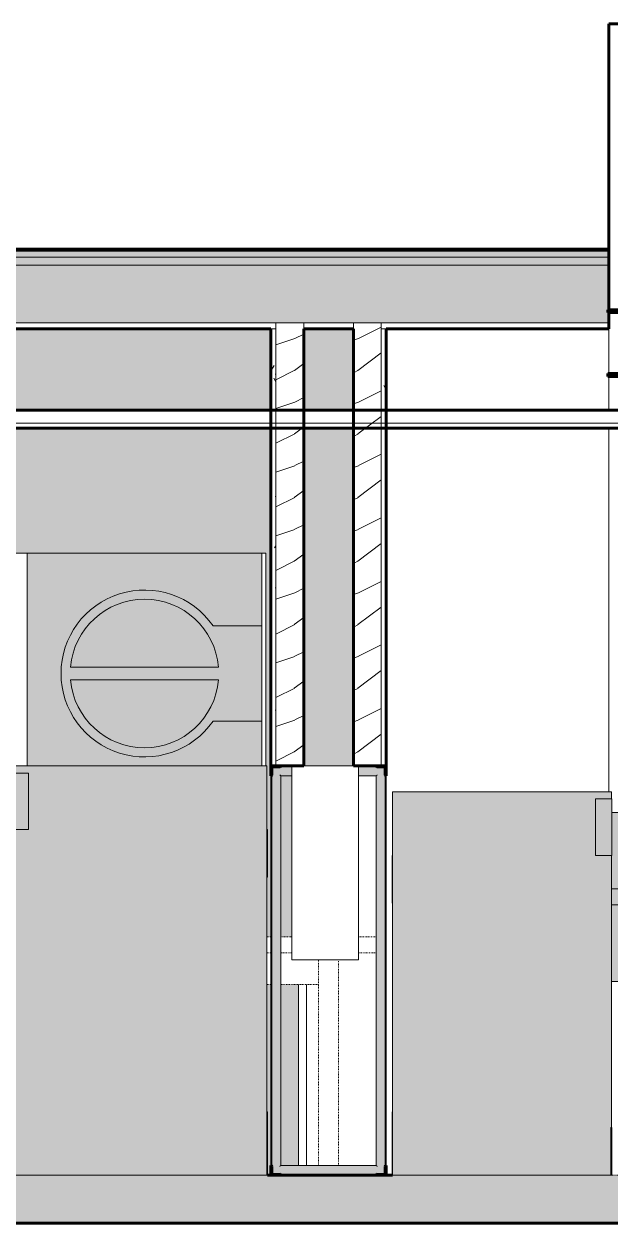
# Model space of a CAD drawing. Header units: inches. Extents: x -13428 to -11666, y -86 to 290.
# Drawn here: x -12192.7 to -12119, y -6 to 144.8 of the extents above; entities that cross this region are included whole.
import ezdxf

# ---------------------------------------------------------------- set-up
doc = ezdxf.new("R2010")
doc.units = ezdxf.units.IN
doc.header["$MEASUREMENT"] = 0
doc.linetypes.add('Dash 1_16_', pattern=[0.125, 0.0625, -0.0625])
doc.linetypes.add('Grid Line 1_2_', pattern=[0.875, 0.5, -0.125, 0.125, -0.125])
for name, color, linetype, lineweight in [('A-CLNG', 13, 'Continuous', 18), ('A-CLNG-1', 13, 'Continuous', 60), ('A-DOOR', 31, 'Continuous', 18), ('A-DOOR-FRAM', 31, 'Continuous', 9), ('A-FLOR-1', 192, 'Continuous', 60), ('A-FLOR-LEVL-1', 51, 'Grid Line 1_2_', 9), ('A-FLOR-PATT-1', 8, 'Continuous', 9), ('A-ROOF', 132, 'Continuous', 18), ('A-ROOF-1', 132, 'Continuous', 60), ('A-WALL', 113, 'Continuous', 18), ('A-WALL-1', 113, 'Continuous', 60), ('A-WALL-PATT-1', 111, 'Continuous', 9), ('I-FURN-1', 253, 'Dash 1_16_', 9), ('I-WALL', 2, 'Continuous', 18), ('I-WALL-1', 2, 'Continuous', 60), ('M-EQPM', 50, 'Continuous', 9), ('S-BEAM', 12, 'Continuous', 9), ('S-BEAM-1', 12, 'Continuous', 60)]:
    doc.layers.add(name, color=color, linetype=linetype, lineweight=lineweight)
pattern_1 = [(216.87, (-12411.3724, 135.636), (23.989771, 15.993643), [3.998, -35.986]), (206.565, (-12406.5744, 133.237), (-7.99708, -7.99662), [8.941, -8.941]), (198.435, (-12406.5744, 129.239), (-15.993845, -7.997098), [5.058, -20.23])]
pattern_2 = [(0, (-12414.5714, 127.64), (15.36, 3.84), [0.634, -10.886, 0.634, -10.886, -61.44]), (0, (-12414.5714, 127.64), (15.36, 3.84), [-23.04, 0.634, -22.406, 0.634, -10.886, -26.88]), (0, (-12414.5714, 127.64), (15.36, 3.84), [-57.6, 0.634, -7.046, 0.634, -18.566]), (120, (-12408.8114, 129.56), (-11.00554, 11.38215), [0.634, -10.886, 0.634, -10.886, -61.44]), (120, (-12408.8114, 129.56), (-11.00554, 11.38215), [-23.04, 0.634, -22.406, 0.634, -10.886, -26.88]), (120, (-12408.8114, 129.56), (-11.00554, 11.38215), [-57.6, 0.634, -7.046, 0.634, -18.566]), (240, (-12406.8914, 137.24), (-4.35446, -15.22215), [0.634, -10.886, 0.634, -10.886, -61.44]), (240, (-12406.8914, 137.24), (-4.35446, -15.22215), [-23.04, 0.634, -22.406, 0.634, -10.886, -26.88]), (240, (-12406.8914, 137.24), (-4.35446, -15.22215), [-57.6, 0.634, -7.046, 0.634, -18.566])]

# ---------------------------------------------------------------- blocks, each defined once
blk = doc.blocks.new('W-Wide Flange - ODD SIZE _8 3_8_ D x 7 1_2_ W_-924690-BUILDING SECTION - NORTH_SOUTH')
at = {"layer": 'S-BEAM'}
h = blk.add_hatch(dxfattribs=at)
h.set_pattern_fill('FP_4', color=256, style=0, pattern_type=2)
h.set_pattern_definition([(45, (-2579.084, 127.64), (-4.75176, 4.75176), []), (45, (-2579.084, 134.84), (-4.75176, 4.75176), [])])
h.paths.add_polyline_path([(-2276.83, 100.5), (-2276.34, 100.5), (-2276.34, 100.86), (-2279.39, 100.86), (-2279.8, 101.03), (-2279.97, 101.44), (-2279.97, 107.94), (-2279.8, 108.35), (-2279.39, 108.52), (-2276.34, 108.52), (-2276.34, 108.88), (-2283.84, 108.88), (-2283.84, 108.52), (-2280.79, 108.52), (-2280.38, 108.35), (-2280.21, 107.94), (-2280.21, 101.44), (-2280.38, 101.03), (-2280.79, 100.86), (-2283.84, 100.86), (-2283.84, 100.5), (-2279.18, 100.5)], flags=0)
at = {"layer": 'S-BEAM-1'}
for p, q in [((-2276.34, 108.88), (-2283.84, 108.88)), ((-2283.84, 108.88), (-2283.84, 108.52)), ((-2276.34, 108.52), (-2276.34, 108.88)), ((-2283.84, 108.52), (-2280.79, 108.52)), ((-2280.21, 107.94), (-2280.21, 101.44)), ((-2279.97, 101.44), (-2279.97, 107.94)), ((-2279.39, 108.52), (-2276.34, 108.52)), ((-2280.79, 100.86), (-2283.84, 100.86)), ((-2283.84, 100.86), (-2283.84, 100.5)), ((-2283.84, 100.5), (-2276.34, 100.5)), ((-2276.34, 100.86), (-2279.39, 100.86)), ((-2276.34, 100.5), (-2276.34, 100.86))]:
    blk.add_line(p, q, dxfattribs=at)
for centre, radius, start, end in [((-2280.79, 107.94), 0.578, 0, 90), ((-2279.39, 107.94), 0.577, 90, 180), ((-2280.79, 101.44), 0.578, 270, 0), ((-2279.39, 101.44), 0.578, 180, 270)]:
    blk.add_arc(centre, radius, start, end, dxfattribs=at)
blk = doc.blocks.new('_Stacked Dryer - D1-880939-BUILDING SECTION - NORTH_SOUTH')
at = {"layer": 'M-EQPM'}
for points in [[(-2342.73, 51.5), (-2327.33, 51.5), (-2327.33, 57.12), (-2333.46, 57.12), (-2334.91, 55.45), (-2336.68, 54.12), (-2338.68, 53.19), (-2340.84, 52.69), (-2343.15, 52.68), (-2345.23, 53.1), (-2347.26, 53.98), (-2349.06, 55.27), (-2350.55, 56.91), (-2351.67, 58.82), (-2352.35, 60.92), (-2352.59, 63.13), (-2352.35, 65.33), (-2351.65, 67.45), (-2350.55, 69.34), (-2349.05, 70.98), (-2347.26, 72.27), (-2345.22, 73.15), (-2343.06, 73.58), (-2340.84, 73.56), (-2338.68, 73.06), (-2336.68, 72.13), (-2334.91, 70.8), (-2333.46, 69.12), (-2327.33, 69.12), (-2327.33, 78.25), (-2356.83, 78.25), (-2356.83, 51.5), (-2342.97, 51.5)], [(-2342.73, 63.93), (-2332.78, 63.93), (-2333.2, 66.02), (-2334.09, 67.95), (-2335.39, 69.64), (-2337.04, 70.98), (-2338.95, 71.92), (-2341.02, 72.4), (-2343.15, 72.4), (-2345.23, 71.92), (-2347.14, 70.98), (-2348.78, 69.64), (-2350.08, 67.95), (-2350.96, 66.02), (-2351.39, 63.93), (-2347.44, 63.93)], [(-2343.06, 53.85), (-2341.02, 53.85), (-2338.95, 54.33), (-2337.04, 55.27), (-2335.39, 56.61), (-2334.09, 58.3), (-2333.2, 60.23), (-2332.78, 62.32), (-2351.39, 62.32), (-2350.96, 60.23), (-2350.08, 58.3), (-2348.78, 56.61), (-2347.13, 55.27), (-2345.22, 54.33), (-2343.15, 53.85)]]:
    blk.add_hatch(color=256, dxfattribs=at).paths.add_polyline_path(points, flags=0)
h = blk.add_hatch(color=256, dxfattribs=at)
h.paths.add_polyline_path([(-2343.06, 52.67), (-2340.84, 52.69), (-2338.68, 53.19), (-2336.68, 54.12), (-2334.91, 55.45), (-2333.46, 57.12), (-2327.33, 57.12), (-2327.33, 69.12), (-2333.46, 69.12), (-2334.91, 70.8), (-2336.68, 72.13), (-2338.68, 73.06), (-2340.84, 73.56), (-2343.06, 73.58), (-2345.23, 73.15), (-2347.26, 72.27), (-2349.06, 70.98), (-2350.55, 69.34), (-2351.67, 67.43), (-2352.35, 65.33), (-2352.59, 63.13), (-2352.35, 60.92), (-2351.67, 58.82), (-2350.55, 56.91), (-2349.06, 55.27), (-2347.26, 53.98), (-2345.23, 53.1)], flags=0)
h.paths.add_polyline_path([(-2343.15, 53.85), (-2345.22, 54.33), (-2347.13, 55.27), (-2348.78, 56.61), (-2350.08, 58.3), (-2350.96, 60.23), (-2351.39, 62.32), (-2332.78, 62.32), (-2333.2, 60.23), (-2334.09, 58.3), (-2335.39, 56.61), (-2337.04, 55.27), (-2338.95, 54.33), (-2341.02, 53.85), (-2342.73, 53.85)], flags=0)
h.paths.add_polyline_path([(-2347.44, 63.93), (-2351.39, 63.93), (-2350.96, 66.02), (-2350.08, 67.95), (-2348.78, 69.64), (-2347.13, 70.98), (-2345.22, 71.92), (-2343.15, 72.4), (-2341.02, 72.4), (-2338.95, 71.92), (-2337.04, 70.98), (-2335.39, 69.64), (-2334.09, 67.95), (-2333.2, 66.02), (-2332.78, 63.93), (-2342.73, 63.93)], flags=0)
for p, q in [((-2356.83, 78.25), (-2327.33, 78.25)), ((-2356.83, 51.5), (-2356.83, 78.25)), ((-2327.33, 78.25), (-2327.33, 69.12)), ((-2327.33, 69.12), (-2333.46, 69.12)), ((-2327.33, 57.12), (-2327.33, 69.12)), ((-2332.78, 63.93), (-2351.39, 63.93)), ((-2351.39, 62.32), (-2332.78, 62.32)), ((-2333.46, 57.12), (-2327.33, 57.12)), ((-2327.33, 57.12), (-2327.33, 51.5))]:
    blk.add_line(p, q, dxfattribs=at)
for radius, start, end in [(10.5, 34.8323, 325.1677), (9.34, 4.9691, 175.0309), (9.34, 184.9691, 355.0309)]:
    blk.add_arc((-2342.08, 63.13), radius, start, end, dxfattribs=at)
blk = doc.blocks.new('_Commerical Front Washer - MFR35-V25-BUILDING SECTION - NORTH_SOUTH')
at = {"layer": 'M-EQPM'}
for points in [[(-2328.61, 0), (-2326.69, 0), (-2326.69, 51.5), (-2358.69, 51.5), (-2358.69, 50.59), (-2356.69, 50.59), (-2356.69, 43.5), (-2358.69, 43.5), (-2358.69, 0), (-2333.32, 0)], [(-2356.69, 43.5), (-2356.69, 50.59), (-2358.75, 50.59), (-2358.75, 43.5), (-2356.86, 43.5)], [(-2358.69, 37.02), (-2358.69, 43.5), (-2358.75, 43.5), (-2358.75, 45.59), (-2359.69, 45.59), (-2359.69, 37.02)], [(-2326.63, 37.5), (-2326.63, 43.5), (-2326.69, 43.5), (-2326.69, 37.5)], [(-2358.69, 33.02), (-2358.69, 37.02), (-2360.19, 37.02), (-2360.19, 33.02)], [(-2359.69, 24.46), (-2358.69, 24.46), (-2358.69, 33.02), (-2359.69, 33.02), (-2359.69, 24.92)], [(-2326.63, 6), (-2326.63, 8), (-2326.69, 8), (-2326.69, 6)], [(-2358.63, 0), (-2358.63, 6), (-2358.75, 6), (-2358.75, 0)], [(-2326.63, 0), (-2326.63, 6), (-2326.69, 6), (-2326.69, 0)]]:
    blk.add_hatch(color=256, dxfattribs=at).paths.add_polyline_path(points, flags=0)
for p, q in [((-2358.69, 51.5), (-2326.69, 51.5)), ((-2358.69, 51.5), (-2358.69, 50.59)), ((-2326.69, 0), (-2326.69, 51.5)), ((-2358.75, 43.5), (-2358.75, 50.59)), ((-2356.69, 50.59), (-2358.75, 50.59)), ((-2356.69, 50.59), (-2356.69, 43.5)), ((-2358.75, 45.65), (-2359.69, 45.65)), ((-2359.69, 37.03), (-2359.69, 45.59)), ((-2358.75, 43.5), (-2356.69, 43.5)), ((-2358.69, 43.5), (-2358.69, 0)), ((-2326.63, 43.5), (-2326.69, 43.5)), ((-2326.63, 43.5), (-2326.63, 37.5)), ((-2360.19, 33.02), (-2360.19, 37.02)), ((-2360.19, 37.02), (-2358.69, 37.02)), ((-2326.63, 37.5), (-2326.69, 37.5)), ((-2358.69, 33.02), (-2360.19, 33.02)), ((-2359.69, 24.46), (-2359.69, 33.02)), ((-2359.69, 24.4), (-2358.69, 24.4)), ((-2326.63, 8), (-2326.69, 8)), ((-2326.63, 8), (-2326.63, 6)), ((-2358.75, 0), (-2358.75, 6)), ((-2358.63, 6), (-2358.75, 6)), ((-2358.63, 6), (-2358.63, 0)), ((-2326.69, 0), (-2326.69, 6)), ((-2326.69, 6), (-2326.63, 6)), ((-2326.63, 6), (-2326.63, 0)), ((-2358.75, 0), (-2358.63, 0)), ((-2326.69, 0), (-2358.69, 0)), ((-2326.63, 0), (-2326.69, 0))]:
    blk.add_line(p, q, dxfattribs=at)
blk = doc.blocks.new('_Commerical Front Washer - T-400-879405-BUILDING SECTION - NORTH_SOUTH')
at = {"layer": 'M-EQPM'}
for points in [[(-2310.88, 0), (-2283.38, 0), (-2283.38, 40.25), (-2285.38, 40.25), (-2285.38, 47.34), (-2283.38, 47.34), (-2283.38, 48.25), (-2310.88, 48.25), (-2310.88, 1.88)], [(-2283.32, 40.25), (-2283.32, 47.34), (-2285.38, 47.34), (-2285.38, 40.25), (-2283.89, 40.25)], [(-2282.38, 36.02), (-2282.38, 45.59), (-2283.32, 45.59), (-2283.32, 40.25), (-2283.38, 40.25), (-2283.38, 36.02)], [(-2310.88, 34.25), (-2310.88, 40.25), (-2310.94, 40.25), (-2310.94, 34.25)], [(-2281.88, 36.02), (-2281.88, 37.02), (-2282.38, 37.02), (-2282.38, 36.02)], [(-2281.88, 34.02), (-2281.88, 36.02), (-2283.38, 36.02), (-2283.38, 34.02)], [(-2282.38, 24.46), (-2282.38, 34.02), (-2283.38, 34.02), (-2283.38, 24.46)], [(-2281.88, 33.02), (-2281.88, 34.02), (-2282.38, 34.02), (-2282.38, 33.02)], [(-2310.88, 2), (-2310.88, 8), (-2310.94, 8), (-2310.94, 2)], [(-2283.44, 0), (-2283.32, 0), (-2283.32, 6), (-2283.44, 6), (-2283.44, 1.88)], [(-2310.94, 0), (-2310.88, 0), (-2310.88, 2), (-2310.94, 2), (-2310.94, 1.88)]]:
    blk.add_hatch(color=256, dxfattribs=at).paths.add_polyline_path(points, flags=0)
for p, q in [((-2310.88, 48.25), (-2283.38, 48.25)), ((-2310.88, 0), (-2310.88, 48.25)), ((-2285.38, 40.25), (-2285.38, 47.34)), ((-2283.32, 47.34), (-2285.38, 47.34)), ((-2283.38, 47.34), (-2283.38, 48.25)), ((-2283.32, 47.34), (-2283.32, 40.25)), ((-2282.38, 45.65), (-2283.32, 45.65)), ((-2282.38, 45.59), (-2282.38, 36.03)), ((-2310.94, 34.25), (-2310.94, 40.25)), ((-2310.88, 40.25), (-2310.94, 40.25)), ((-2283.32, 40.25), (-2285.38, 40.25)), ((-2283.38, 0), (-2283.38, 40.25)), ((-2282.38, 37.02), (-2281.88, 37.02)), ((-2281.88, 37.02), (-2281.88, 36.02)), ((-2283.38, 36.02), (-2281.88, 36.02)), ((-2281.88, 36.02), (-2281.88, 34.02)), ((-2310.94, 34.25), (-2310.88, 34.25)), ((-2283.38, 34.02), (-2281.88, 34.02)), ((-2282.38, 34.02), (-2282.38, 24.46)), ((-2281.88, 34.02), (-2281.88, 33.02)), ((-2282.38, 33.02), (-2281.88, 33.02)), ((-2283.38, 24.4), (-2282.38, 24.4)), ((-2310.94, 2), (-2310.94, 8)), ((-2310.88, 8), (-2310.94, 8)), ((-2283.44, 0), (-2283.44, 6)), ((-2283.44, 6), (-2283.32, 6)), ((-2283.32, 6), (-2283.32, 0)), ((-2310.94, 2), (-2310.88, 2)), ((-2310.94, 0), (-2310.94, 2)), ((-2283.38, 0), (-2310.88, 0)), ((-2283.44, 0), (-2283.32, 0))]:
    blk.add_line(p, q, dxfattribs=at)
blk = doc.blocks.new('Plumbing Bulkhead - EX_ BULKHEAD 1-944435-BUILDING SECTION - NORTH_SOUTH')
at = {"layer": 'S-BEAM'}
h = blk.add_hatch(color=256, dxfattribs=at)
h.paths.add_polyline_path([(-2324.94, 0), (-2324.98, 0.09), (-2325.08, 0.12), (-2326.05, 0.14), (-2326.07, 0.19), (-2326.07, 1.12), (-2326.1, 1.21), (-2326.19, 1.25), (-2326.19, 0), (-2325.08, 0)], flags=0)
h.paths.add_polyline_path([(-2312.13, 0), (-2311.69, 0), (-2311.69, 1.25), (-2311.78, 1.21), (-2311.82, 1.12), (-2311.84, 0.14), (-2311.88, 0.12), (-2312.82, 0.12), (-2312.91, 0.09), (-2312.94, 0)], flags=0)
h.paths.add_polyline_path([(-2326.19, 50.25), (-2326.1, 50.29), (-2326.07, 50.37), (-2326.05, 51.36), (-2326, 51.37), (-2325.07, 51.37), (-2324.98, 51.41), (-2324.94, 51.5), (-2326.19, 51.5)], flags=0)
h.paths.add_polyline_path([(-2311.69, 50.25), (-2311.69, 51.5), (-2312.94, 51.5), (-2312.91, 51.41), (-2312.82, 51.37), (-2311.84, 51.36), (-2311.82, 51.31), (-2311.82, 50.37), (-2311.78, 50.29)], flags=0)
for points in [[(-2326.05, 0.14), (-2326, 0.19), (-2326.02, 51.32), (-2326.06, 51.34), (-2326.07, 51.31), (-2326.05, 0.15)], [(-2326, 0.19), (-2311.88, 0.19), (-2311.88, 51.31), (-2315.19, 51.31), (-2315.19, 50.37), (-2312.82, 50.37), (-2312.82, 1.12), (-2325.07, 1.12), (-2325.07, 50.37), (-2323.57, 50.37), (-2323.57, 51.31), (-2326, 51.31), (-2326, 1.88)], [(-2311.84, 0.14), (-2311.82, 0.19), (-2311.84, 51.36), (-2311.88, 51.31), (-2311.87, 0.18), (-2311.85, 0.15)], [(-2326.07, 1.12), (-2326.09, 50.3), (-2326.16, 50.25), (-2326.19, 50.25), (-2326.19, 1.25), (-2326.13, 1.23), (-2326.08, 1.17), (-2326.07, 1.15)], [(-2325.07, 1.12), (-2324.94, 1.26), (-2324.96, 50.27), (-2325.07, 50.35), (-2325.07, 1.15)], [(-2311.82, 1.12), (-2311.8, 1.2), (-2311.73, 1.25), (-2311.69, 1.25), (-2311.69, 50.25), (-2311.75, 50.27), (-2311.81, 50.33), (-2311.82, 50.3), (-2311.82, 1.2)], [(-2311.88, 0.12), (-2311.85, 0.15), (-2311.88, 0.19), (-2326.02, 0.18), (-2326.03, 0.14), (-2326, 0.12), (-2312.13, 0.12)], [(-2325.07, 1.12), (-2312.82, 1.12), (-2312.95, 1.25), (-2324.96, 1.23), (-2325.04, 1.15)], [(-2324.94, 0), (-2312.94, 0), (-2312.93, 0.06), (-2312.86, 0.12), (-2312.82, 0.12), (-2325, 0.1), (-2324.95, 0.03)]]:
    blk.add_hatch(color=256, dxfattribs=at).paths.add_polyline_path(points, flags=0)
h = blk.add_hatch(color=256, dxfattribs=at)
h.paths.add_polyline_path([(-2325.08, 51.31), (-2323.57, 51.33), (-2323.57, 51.37), (-2326.05, 51.36), (-2326, 51.31)], flags=0)
h.paths.add_polyline_path([(-2315.19, 51.31), (-2311.87, 51.32), (-2311.86, 51.36), (-2311.88, 51.37), (-2315.19, 51.36), (-2315.19, 51.32)], flags=0)
h = blk.add_hatch(color=256, dxfattribs=at)
h.paths.add_polyline_path([(-2324.99, 51.37), (-2323.57, 51.4), (-2323.57, 51.5), (-2324.94, 51.5), (-2324.96, 51.44), (-2325.02, 51.38), (-2325.07, 51.37)], flags=0)
h.paths.add_polyline_path([(-2312.82, 51.37), (-2312.89, 51.4), (-2312.94, 51.47), (-2312.94, 51.5), (-2315.19, 51.5), (-2315.19, 51.37), (-2312.89, 51.37)], flags=0)
h = blk.add_hatch(color=256, dxfattribs=at)
h.paths.add_polyline_path([(-2313.31, 50.25), (-2312.93, 50.27), (-2312.84, 50.37), (-2315.19, 50.36), (-2315.19, 50.25), (-2314.49, 50.25)], flags=0)
h.paths.add_polyline_path([(-2323.57, 50.25), (-2323.57, 50.37), (-2325.07, 50.37), (-2324.93, 50.25), (-2323.9, 50.25)], flags=0)
h = blk.add_hatch(color=256, dxfattribs=at)
h.paths.add_polyline_path([(-2312.82, 1.12), (-2312.84, 1.15), (-2312.84, 1.15)], flags=0)
h.paths.add_polyline_path([(-2312.82, 1.15), (-2312.82, 50.37), (-2312.94, 50.24), (-2312.93, 1.23), (-2312.84, 1.15)], flags=0)
for p, q in [((-2325.07, 51.37), (-2323.57, 51.37)), ((-2323.57, 27.1), (-2323.57, 51.5)), ((-2315.19, 51.5), (-2315.19, 27.1)), ((-2315.19, 51.37), (-2312.82, 51.37)), ((-2326.19, 1.25), (-2326.19, 50.25)), ((-2326.07, 1.12), (-2326.07, 50.37)), ((-2324.94, 1.25), (-2324.94, 50.25)), ((-2324.94, 50.25), (-2323.57, 50.25)), ((-2324.94, 50.25), (-2324.94, 1.25)), ((-2323.57, 50.25), (-2324.94, 50.25)), ((-2315.19, 50.25), (-2312.94, 50.25)), ((-2312.94, 50.25), (-2315.19, 50.25)), ((-2312.94, 50.25), (-2312.94, 1.25)), ((-2312.94, 1.25), (-2312.94, 50.25)), ((-2311.82, 50.37), (-2311.82, 1.12)), ((-2311.69, 50.25), (-2311.69, 1.25)), ((-2315.19, 27.1), (-2323.57, 27.1)), ((-2312.82, 0.12), (-2325.07, 0.12)), ((-2312.94, 1.25), (-2324.94, 1.25)), ((-2324.94, 1.25), (-2312.94, 1.25))]:
    blk.add_line(p, q, dxfattribs=at)
for points, knots in [([(-2326, 51.31), (-2326.01, 51.32), (-2326.02, 51.32), (-2326.03, 51.33), (-2326.03, 51.34), (-2326.04, 51.35), (-2326.05, 51.35), (-2326.05, 51.36)], [0, 0, 0, 0, 0.25, 0.5, 0.625, 0.75, 1, 1, 1, 1]), ([(-2325.07, 51.37), (-2325.06, 51.37), (-2325.04, 51.38), (-2325.02, 51.38), (-2325.01, 51.39), (-2325, 51.39), (-2325, 51.4), (-2325, 51.4)], [0, 0, 0, 0, 0.1428571, 0.2857143, 0.3571429, 0.3928571, 0.4285714, 0.4285714, 0.4285714, 0.4285714]), ([(-2324.98, 51.41), (-2324.97, 51.42), (-2324.97, 51.42), (-2324.97, 51.42), (-2324.96, 51.43), (-2324.96, 51.44), (-2324.96, 51.44), (-2324.95, 51.45), (-2324.95, 51.46), (-2324.95, 51.47), (-2324.94, 51.47), (-2324.94, 51.49), (-2324.94, 51.49), (-2324.94, 51.5)], [0.5714286, 0.5714286, 0.5714286, 0.5714286, 0.6071429, 0.6428571, 0.6785714, 0.7142857, 0.75, 0.7857143, 0.8214286, 0.8571429, 0.8928571, 0.9285714, 1, 1, 1, 1]), ([(-2312.94, 51.5), (-2312.94, 51.49), (-2312.94, 51.49), (-2312.94, 51.47), (-2312.94, 51.47), (-2312.94, 51.46), (-2312.93, 51.45), (-2312.93, 51.44), (-2312.93, 51.44), (-2312.92, 51.43), (-2312.92, 51.42), (-2312.91, 51.42), (-2312.91, 51.42), (-2312.91, 51.41)], [0, 0, 0, 0, 0.0714286, 0.1071429, 0.1428571, 0.1785714, 0.2142857, 0.25, 0.2857143, 0.3214286, 0.3571429, 0.3928571, 0.4285714, 0.4285714, 0.4285714, 0.4285714]), ([(-2312.89, 51.4), (-2312.89, 51.4), (-2312.88, 51.39), (-2312.87, 51.39), (-2312.86, 51.38), (-2312.84, 51.38), (-2312.82, 51.37), (-2312.82, 51.37)], [0.5714286, 0.5714286, 0.5714286, 0.5714286, 0.6071429, 0.6428571, 0.7142857, 0.8571429, 1, 1, 1, 1]), ([(-2311.84, 51.36), (-2311.84, 51.35), (-2311.84, 51.35), (-2311.85, 51.34), (-2311.86, 51.33), (-2311.87, 51.32), (-2311.88, 51.32), (-2311.88, 51.31)], [0, 0, 0, 0, 0.25, 0.375, 0.5, 0.75, 1, 1, 1, 1]), ([(-2326.11, 50.28), (-2326.11, 50.28), (-2326.11, 50.28), (-2326.12, 50.27), (-2326.12, 50.27), (-2326.13, 50.27), (-2326.14, 50.26), (-2326.14, 50.26), (-2326.15, 50.26), (-2326.16, 50.25), (-2326.17, 50.25), (-2326.18, 50.25), (-2326.19, 50.25), (-2326.19, 50.25)], [-0.4285714, -0.4285714, -0.4285714, -0.4285714, -0.3928571, -0.3571429, -0.3214286, -0.2857143, -0.25, -0.2142857, -0.1785714, -0.1428571, -0.1071429, -0.0714286, 0, 0, 0, 0]), ([(-2326.07, 50.37), (-2326.07, 50.37), (-2326.07, 50.35), (-2326.07, 50.33), (-2326.08, 50.32), (-2326.08, 50.31), (-2326.09, 50.31), (-2326.09, 50.3)], [-1, -1, -1, -1, -0.8571429, -0.7142857, -0.6428571, -0.6071429, -0.5714286, -0.5714286, -0.5714286, -0.5714286]), ([(-2324.94, 50.25), (-2324.94, 50.25), (-2324.94, 50.25), (-2324.94, 50.25), (-2324.95, 50.25), (-2324.95, 50.26), (-2324.95, 50.26), (-2324.96, 50.26), (-2324.96, 50.27), (-2324.96, 50.27), (-2324.97, 50.27), (-2324.97, 50.28), (-2324.98, 50.28), (-2324.98, 50.29), (-2324.99, 50.3), (-2325, 50.3), (-2325, 50.31), (-2325.01, 50.32), (-2325.02, 50.33), (-2325.04, 50.35), (-2325.06, 50.37), (-2325.07, 50.37)], [0, 0, 0, 0, 0.071429, 0.107143, 0.142857, 0.178571, 0.214286, 0.25, 0.285714, 0.321429, 0.357143, 0.392857, 0.428571, 0.464286, 0.5, 0.571429, 0.607143, 0.642857, 0.714286, 0.857143, 1, 1, 1, 1]), ([(-2312.82, 50.37), (-2312.82, 50.37), (-2312.84, 50.35), (-2312.86, 50.33), (-2312.87, 50.32), (-2312.88, 50.31), (-2312.89, 50.3), (-2312.89, 50.3), (-2312.9, 50.29), (-2312.9, 50.29), (-2312.91, 50.28), (-2312.91, 50.28), (-2312.92, 50.27), (-2312.92, 50.27), (-2312.93, 50.27), (-2312.93, 50.26), (-2312.93, 50.26), (-2312.94, 50.26), (-2312.94, 50.25), (-2312.94, 50.25), (-2312.94, 50.25), (-2312.94, 50.25), (-2312.94, 50.25)], [0, 0, 0, 0, 0.142857, 0.285714, 0.357143, 0.392857, 0.428571, 0.464286, 0.5, 0.535714, 0.571429, 0.607143, 0.642857, 0.678571, 0.714286, 0.75, 0.785714, 0.821429, 0.857143, 0.892857, 0.928571, 1, 1, 1, 1]), ([(-2311.8, 50.3), (-2311.8, 50.31), (-2311.8, 50.31), (-2311.8, 50.32), (-2311.81, 50.33), (-2311.82, 50.35), (-2311.82, 50.37), (-2311.82, 50.37)], [-0.4285714, -0.4285714, -0.4285714, -0.4285714, -0.3928571, -0.3571429, -0.2857143, -0.1428571, 0, 0, 0, 0]), ([(-2311.69, 50.25), (-2311.7, 50.25), (-2311.71, 50.25), (-2311.72, 50.25), (-2311.73, 50.25), (-2311.73, 50.26), (-2311.74, 50.26), (-2311.75, 50.26), (-2311.75, 50.27), (-2311.76, 50.27), (-2311.77, 50.28), (-2311.77, 50.28), (-2311.78, 50.28)], [-1, -1, -1, -1, -0.9285714, -0.8928571, -0.8571429, -0.8214286, -0.7857143, -0.75, -0.7142857, -0.6785714, -0.6428571, -0.5714286, -0.5714286, -0.5714286, -0.5714286]), ([(-2326.11, 1.22), (-2326.11, 1.22), (-2326.11, 1.22), (-2326.12, 1.22), (-2326.12, 1.23), (-2326.13, 1.23), (-2326.14, 1.24), (-2326.14, 1.24), (-2326.15, 1.24), (-2326.16, 1.25), (-2326.17, 1.25), (-2326.18, 1.25), (-2326.19, 1.25), (-2326.19, 1.25)], [0.5714286, 0.5714286, 0.5714286, 0.5714286, 0.6071429, 0.6428571, 0.6785714, 0.7142857, 0.75, 0.7857143, 0.8214286, 0.8571429, 0.8928571, 0.9285714, 1, 1, 1, 1]), ([(-2326.07, 1.12), (-2326.07, 1.13), (-2326.07, 1.15), (-2326.07, 1.17), (-2326.08, 1.18), (-2326.08, 1.19), (-2326.09, 1.19), (-2326.09, 1.2)], [0, 0, 0, 0, 0.1428571, 0.2857143, 0.3571429, 0.3928571, 0.4285714, 0.4285714, 0.4285714, 0.4285714]), ([(-2326, 0.19), (-2326.01, 0.18), (-2326.02, 0.18), (-2326.03, 0.17), (-2326.03, 0.16), (-2326.04, 0.15), (-2326.05, 0.15), (-2326.05, 0.14)], [-1, -1, -1, -1, -0.75, -0.5, -0.375, -0.25, 0, 0, 0, 0]), ([(-2325.07, 1.12), (-2325.06, 1.13), (-2325.04, 1.15), (-2325.02, 1.17), (-2325.01, 1.18), (-2325, 1.19), (-2325, 1.2), (-2324.99, 1.2), (-2324.99, 1.21), (-2324.98, 1.21), (-2324.98, 1.22), (-2324.97, 1.22), (-2324.97, 1.22), (-2324.96, 1.23), (-2324.96, 1.23), (-2324.96, 1.24), (-2324.95, 1.24), (-2324.95, 1.24), (-2324.95, 1.25), (-2324.94, 1.25), (-2324.94, 1.25), (-2324.94, 1.25), (-2324.94, 1.25)], [0, 0, 0, 0, 0.142857, 0.285714, 0.357143, 0.392857, 0.428571, 0.464286, 0.5, 0.535714, 0.571429, 0.607143, 0.642857, 0.678571, 0.714286, 0.75, 0.785714, 0.821429, 0.857143, 0.892857, 0.928571, 1, 1, 1, 1]), ([(-2325.07, 0.12), (-2325.06, 0.12), (-2325.04, 0.12), (-2325.02, 0.12), (-2325.01, 0.11), (-2325, 0.11), (-2325, 0.1), (-2325, 0.1)], [-1, -1, -1, -1, -0.8571429, -0.7142857, -0.6428571, -0.6071429, -0.5714286, -0.5714286, -0.5714286, -0.5714286]), ([(-2324.98, 0.09), (-2324.97, 0.08), (-2324.97, 0.08), (-2324.97, 0.08), (-2324.96, 0.07), (-2324.96, 0.06), (-2324.96, 0.06), (-2324.95, 0.05), (-2324.95, 0.04), (-2324.95, 0.03), (-2324.94, 0.03), (-2324.94, 0.01), (-2324.94, 0.01), (-2324.94, 0)], [-0.4285714, -0.4285714, -0.4285714, -0.4285714, -0.3928571, -0.3571429, -0.3214286, -0.2857143, -0.25, -0.2142857, -0.1785714, -0.1428571, -0.1071429, -0.0714286, 0, 0, 0, 0]), ([(-2312.82, 1.12), (-2312.82, 1.13), (-2312.84, 1.15), (-2312.86, 1.17), (-2312.87, 1.18), (-2312.88, 1.19), (-2312.89, 1.2), (-2312.89, 1.2), (-2312.9, 1.21), (-2312.9, 1.21), (-2312.91, 1.22), (-2312.91, 1.22), (-2312.92, 1.22), (-2312.92, 1.23), (-2312.93, 1.23), (-2312.93, 1.24), (-2312.93, 1.24), (-2312.94, 1.24), (-2312.94, 1.25), (-2312.94, 1.25), (-2312.94, 1.25), (-2312.94, 1.25), (-2312.94, 1.25)], [-1, -1, -1, -1, -0.857143, -0.714286, -0.642857, -0.607143, -0.571429, -0.535714, -0.5, -0.464286, -0.428571, -0.392857, -0.357143, -0.321429, -0.285714, -0.25, -0.214286, -0.178571, -0.142857, -0.107143, -0.071429, 0, 0, 0, 0]), ([(-2312.91, 0.09), (-2312.91, 0.08), (-2312.91, 0.08), (-2312.92, 0.08), (-2312.92, 0.07), (-2312.93, 0.06), (-2312.93, 0.06), (-2312.93, 0.05), (-2312.94, 0.04), (-2312.94, 0.03), (-2312.94, 0.03), (-2312.94, 0.01), (-2312.94, 0.01), (-2312.94, 0)], [0.5714286, 0.5714286, 0.5714286, 0.5714286, 0.6071429, 0.6428571, 0.6785714, 0.7142857, 0.75, 0.7857143, 0.8214286, 0.8571429, 0.8928571, 0.9285714, 1, 1, 1, 1]), ([(-2312.82, 0.12), (-2312.82, 0.12), (-2312.84, 0.12), (-2312.86, 0.12), (-2312.87, 0.11), (-2312.88, 0.11), (-2312.89, 0.1), (-2312.89, 0.1)], [0, 0, 0, 0, 0.1428571, 0.2857143, 0.3571429, 0.3928571, 0.4285714, 0.4285714, 0.4285714, 0.4285714]), ([(-2311.84, 0.14), (-2311.84, 0.15), (-2311.84, 0.15), (-2311.85, 0.16), (-2311.86, 0.17), (-2311.87, 0.18), (-2311.88, 0.18), (-2311.88, 0.19)], [-1, -1, -1, -1, -0.75, -0.625, -0.5, -0.25, 0, 0, 0, 0]), ([(-2311.8, 1.2), (-2311.8, 1.19), (-2311.8, 1.19), (-2311.8, 1.18), (-2311.81, 1.17), (-2311.82, 1.15), (-2311.82, 1.13), (-2311.82, 1.12)], [0.5714286, 0.5714286, 0.5714286, 0.5714286, 0.6071429, 0.6428571, 0.7142857, 0.8571429, 1, 1, 1, 1]), ([(-2311.69, 1.25), (-2311.7, 1.25), (-2311.71, 1.25), (-2311.72, 1.25), (-2311.73, 1.25), (-2311.73, 1.24), (-2311.74, 1.24), (-2311.75, 1.24), (-2311.75, 1.23), (-2311.76, 1.23), (-2311.77, 1.22), (-2311.77, 1.22), (-2311.78, 1.22), (-2311.78, 1.22)], [0, 0, 0, 0, 0.0714286, 0.1071429, 0.1428571, 0.1785714, 0.2142857, 0.25, 0.2857143, 0.3214286, 0.3571429, 0.3928571, 0.4285714, 0.4285714, 0.4285714, 0.4285714])]:
    blk.add_open_spline(points, degree=3, knots=knots, dxfattribs=at)
at = {"layer": 'S-BEAM-1'}
for p, q in [((-2326.19, 51.5), (-2326.19, 50.25)), ((-2324.94, 51.5), (-2326.19, 51.5)), ((-2326.07, 50.37), (-2326.07, 51.31)), ((-2326, 51.37), (-2325.07, 51.37)), ((-2311.69, 51.5), (-2312.94, 51.5)), ((-2312.82, 51.37), (-2311.88, 51.37)), ((-2311.82, 51.31), (-2311.82, 50.37)), ((-2311.69, 50.25), (-2311.69, 51.5)), ((-2326.19, 1.25), (-2326.19, 0)), ((-2326.07, 0.19), (-2326.07, 1.12)), ((-2325.07, 0.12), (-2326, 0.12)), ((-2312.94, 0), (-2311.69, 0)), ((-2311.88, 0.12), (-2312.82, 0.12)), ((-2311.82, 1.12), (-2311.82, 0.19)), ((-2311.69, 0), (-2311.69, 1.25)), ((-2326.19, 0), (-2324.94, 0))]:
    blk.add_line(p, q, dxfattribs=at)
for centre, radius, start, end in [((-2326, 51.31), 0.0625, 90, 180), ((-2325.07, 51.5), 0.125, 270, 0), ((-2312.82, 51.5), 0.125, 180, 270), ((-2311.88, 51.31), 0.0625, 0, 90), ((-2326.19, 50.37), 0.125, 270, 0), ((-2311.69, 50.37), 0.125, 180, 270), ((-2326.19, 1.12), 0.125, 0, 90), ((-2326, 0.19), 0.0625, 180, 270), ((-2325.07, 0), 0.125, 0, 90), ((-2312.82, 0), 0.125, 90, 180), ((-2311.88, 0.19), 0.0625, 270, 0), ((-2311.69, 1.12), 0.125, 90, 180)]:
    blk.add_arc(centre, radius, start, end, dxfattribs=at)
blk = doc.blocks.new('Single-Flush - DRYER DOOR-955620-BUILDING SECTION - NORTH_SOUTH')
at = {"layer": 'A-DOOR-FRAM'}
blk.add_line((-2321.71, 24), (-2321.71, 1.24), dxfattribs=at)
blk = doc.blocks.new('Table-Rectangular - 30x48-V28-BUILDING SECTION - NORTH_SOUTH')
at = {"layer": 'I-FURN-1'}
for p, q in [((-2326.69, 30), (-2326.19, 30)), ((-2324.95, 30), (-2323.57, 30)), ((-2315.19, 30), (-2312.94, 30)), ((-2311.83, 30), (-2311.81, 30)), ((-2326.19, 28), (-2326.69, 28)), ((-2323.57, 28), (-2324.95, 28)), ((-2312.94, 28), (-2315.19, 28)), ((-2311.81, 28), (-2311.83, 28)), ((-2320.19, 27.1), (-2320.19, 1.25)), ((-2317.69, 1.25), (-2317.69, 27.1)), ((-2326.19, 24), (-2326.69, 24)), ((-2326.05, 24), (-2326.08, 24)), ((-2320.19, 24), (-2324.95, 24)), ((-2317.69, 0.12), (-2317.69, 0.14))]:
    blk.add_line(p, q, dxfattribs=at)

msp = doc.modelspace()

# ---------------------------------------------------------------- hatches: boundary and pattern name
at = {"layer": 'A-FLOR-PATT-1'}
h = msp.add_hatch(dxfattribs=at)
h.set_pattern_fill('FP_5', color=256, style=0, pattern_type=2)
h.set_pattern_definition([(50, (-12414.571, 127.64), (13.77135, -1.20496), [1.44, -15.84]), (355, (-12414.571, 127.64), (-2.66442, 14.44218), [1.152, -12.672]), (100.451, (-12413.423, 127.539), (11.10708, 13.23737), [1.224, -13.462]), (46.184, (-12414.571, 131.48), (20.4913, -3.17785), [2.16, -23.76]), (96.636, (-12412.863, 131.215), (17.9459, 18.70315), [1.836, -20.193]), (351.184, (-12414.571, 131.48), (17.9454, 18.7026), [1.728, -19.008]), (21, (-12412.651, 130.52), (11.46052, -7.73037), [1.44, -15.84]), (326, (-12412.651, 130.52), (4.67135, 13.92315), [1.152, -12.672]), (71.451, (-12411.696, 129.875), (16.13207, 6.19284), [1.224, -13.462]), (37.5, (-12414.5714, 127.64), (0.233123, 6.39175), [0.634, -11.885, 0.634, -12.23, -12.72]), (37.5, (-12414.5714, 127.64), (0.233123, 6.39175), [-25.382, 0.634, -12.086]), (7.5, (-12414.5714, 127.64), (5.05073, 7.57304), [0.634, -6.701, 0.634, -11.597, -4.848]), (7.5, (-12414.5714, 127.64), (5.05073, 7.57304), [-19.565, 0.634, -4.214]), (327.5, (-12418.8524, 127.64), (10.24958, -0.43289), [0.634, -4.166, 0.634, -14.342, -19.872]), (327.5, (-12418.8524, 127.64), (10.24958, -0.43289), [-19.776, 0.634, -19.238]), (317.5, (-12420.772, 127.64), (11.19739, 1.92214), [0.634, -5.606, 0.634, -9.312, -14.112]), (317.5, (-12420.772, 127.64), (11.19739, 1.92214), [-16.186, 0.634, -13.478])])
h.paths.add_polyline_path([(-11801.608, -6), (-11792.95, -6), (-11792.95, 0), (-12253.7, 0), (-12253.7, -6), (-11839.269, -6)], flags=0)
at = {"layer": 'A-ROOF'}
for points in [[(-12121.729, 115.5), (-12119.2, 115.5), (-12119.2, 116.25), (-12267.7, 116.25), (-12267.7, 115.5), (-12140.559, 115.5)], [(-12121.729, 114.5), (-12119.2, 114.5), (-12119.2, 115.5), (-12267.7, 115.5), (-12267.7, 114.5), (-12140.559, 114.5)], [(-12151.304, 107.25), (-12119.2, 107.25), (-12119.2, 114.5), (-12267.7, 114.5), (-12267.7, 107.25), (-12157.554, 107.25)]]:
    msp.add_hatch(color=256, dxfattribs=at).paths.add_polyline_path(points, flags=0)
at = {"layer": 'A-WALL-PATT-1'}
h = msp.add_hatch(dxfattribs=at)
h.set_pattern_fill('FP_6', color=256, style=0, pattern_type=2)
h.set_pattern_definition(pattern_1)
h.paths.add_polyline_path([(-12161.054, 51.5), (-12157.554, 51.5), (-12157.554, 107.25), (-12161.054, 107.25), (-12161.054, 51.884)], flags=0)
h = msp.add_hatch(dxfattribs=at)
h.set_pattern_fill('FP_6', color=256, style=0, pattern_type=2)
h.set_pattern_definition(pattern_1)
h.paths.add_polyline_path([(-12151.304, 51.5), (-12147.804, 51.5), (-12147.804, 107.25), (-12151.304, 107.25), (-12151.304, 53.885)], flags=0)
h = msp.add_hatch(dxfattribs=at)
h.set_pattern_fill('FP_7', color=256, style=0, pattern_type=2)
h.set_pattern_definition(pattern_2)
h.paths.add_polyline_path([(-12161.679, 51.5), (-12161.054, 51.5), (-12161.054, 106.5), (-12161.679, 106.5), (-12161.679, 51.884)], flags=0)
h = msp.add_hatch(dxfattribs=at)
h.set_pattern_fill('FP_7', color=256, style=0, pattern_type=2)
h.set_pattern_definition(pattern_2)
h.paths.add_polyline_path([(-12147.621, 51.5), (-12147.179, 51.5), (-12147.179, 106.5), (-12147.804, 106.5), (-12147.804, 51.5)], flags=0)
at = {"layer": 'I-WALL'}
h = msp.add_hatch(color=256, dxfattribs=at)
h.paths.add_polyline_path([(-12178.221, 78.25), (-12162.321, 78.25), (-12162.321, 94), (-12253.7, 94), (-12253.7, 78.25), (-12197.051, 78.25)], flags=0)
h.paths.add_polyline_path([(-12253.7, 96.25), (-12162.321, 96.25), (-12162.321, 106.5), (-12253.7, 106.5)], flags=0)
h = msp.add_hatch(color=256, dxfattribs=at)
h.paths.add_polyline_path([(-12161.744, 0), (-12161.679, 0), (-12161.679, 24), (-12162.179, 24), (-12162.179, 8), (-12162.117, 8), (-12162.117, 0)], flags=0)
h.paths.add_polyline_path([(-12160.429, 0), (-12160.446, 0.063), (-12160.434, 0.011)], flags=0)
h.paths.add_polyline_path([(-12160.467, 0.089), (-12160.53, 0.123), (-12160.503, 0.104), (-12160.484, 0.096)], flags=0)
h.paths.add_polyline_path([(-12161.554, 1.125), (-12161.576, 1.195), (-12161.564, 1.148), (-12161.557, 1.131)], flags=0)
h.paths.add_polyline_path([(-12158.213, 1.25), (-12158.196, 1.25), (-12158.196, 24), (-12160.429, 24), (-12160.429, 1.25), (-12158.261, 1.25)], flags=0)
h.paths.add_polyline_path([(-12159.39, 30), (-12159.061, 30), (-12159.061, 50.25), (-12160.429, 50.25), (-12160.429, 30), (-12159.777, 30)], flags=0)
h.paths.add_polyline_path([(-12161.679, 50.25), (-12161.617, 50.267), (-12161.668, 50.255)], flags=0)
h.paths.add_polyline_path([(-12162.179, 30), (-12161.679, 30), (-12161.679, 94), (-12162.321, 94), (-12162.321, 51.5), (-12162.179, 51.5), (-12162.179, 43.5), (-12162.117, 43.5), (-12162.117, 37.5), (-12162.179, 37.5), (-12162.179, 33.882)], flags=0)
h.paths.add_polyline_path([(-12161.591, 50.288), (-12161.557, 50.351), (-12161.576, 50.323), (-12161.583, 50.305)], flags=0)
h.paths.add_polyline_path([(-12160.554, 51.375), (-12160.484, 51.396), (-12160.53, 51.385), (-12160.549, 51.377)], flags=0)
h.paths.add_polyline_path([(-12160.466, 51.412), (-12160.434, 51.467), (-12160.455, 51.437), (-12160.465, 51.414)], flags=0)
h.paths.add_polyline_path([(-12161.679, 96.25), (-12161.679, 106.5), (-12162.321, 106.5), (-12162.321, 96.25)], flags=0)
h = msp.add_hatch(color=256, dxfattribs=at)
h.paths.add_polyline_path([(-12157.554, 51.5), (-12151.304, 51.5), (-12151.304, 94), (-12157.554, 94), (-12157.554, 51.884)], flags=0)
h.paths.add_polyline_path([(-12151.304, 96.25), (-12151.304, 106.5), (-12157.554, 106.5), (-12157.554, 96.25), (-12152.469, 96.25)], flags=0)

# ---------------------------------------------------------------- linework, layer by layer
at = {"layer": 'A-CLNG'}
msp.add_line((-12110.227, 94.625), (-12253.7, 94.625), dxfattribs=at)
at = {"layer": 'A-CLNG-1'}
for p, q in [((-12110.227, 96.25), (-12253.7, 96.25)), ((-12253.7, 94), (-12110.227, 94))]:
    msp.add_line(p, q, dxfattribs=at)
at = {"layer": 'A-FLOR-1'}
for p, q in [((-12146.367, 0), (-12162.117, 0)), ((-12253.7, -6), (-11792.95, -6))]:
    msp.add_line(p, q, dxfattribs=at)
at = {"layer": 'A-FLOR-LEVL-1'}
msp.add_line((-12377.207, 0), (-11677.93, 0), dxfattribs=at)
at = {"layer": 'A-ROOF'}
for p, q in [((-12267.7, 116.25), (-12119.2, 116.25)), ((-12267.7, 115.5), (-12119.2, 115.5)), ((-12267.7, 114.5), (-12119.2, 114.5)), ((-12267.7, 107.25), (-12119.2, 107.25))]:
    msp.add_line(p, q, dxfattribs=at)
at = {"layer": 'A-ROOF-1'}
for p, q in [((-12119.2, 116.5), (-12267.7, 116.5)), ((-12119.2, 106.5), (-12119.2, 116.5)), ((-12253.7, 106.5), (-12161.679, 106.5)), ((-12157.554, 106.5), (-12151.304, 106.5)), ((-12147.179, 106.5), (-12119.2, 106.5))]:
    msp.add_line(p, q, dxfattribs=at)
at = {"layer": 'A-WALL'}
for p, q in [((-12161.054, 51.5), (-12161.054, 107.25)), ((-12157.554, 106.5), (-12157.554, 107.25)), ((-12151.304, 107.25), (-12151.304, 106.5)), ((-12147.804, 107.25), (-12147.804, 51.5)), ((-12161.054, 106.5), (-12161.679, 106.5)), ((-12147.179, 106.5), (-12147.804, 106.5)), ((-12119.2, 100.86), (-12119.2, 106.5)), ((-12119.2, 96.25), (-12119.2, 100.5)), ((-12119.2, 48.25), (-12119.2, 94))]:
    msp.add_line(p, q, dxfattribs=at)
at = {"layer": 'A-WALL-1'}
for p, q in [((-12119.2, 144.834), (-12119.2, 116.5)), ((-12111.95, 144.834), (-12119.2, 144.834)), ((-12119.2, 108.875), (-12111.95, 108.875))]:
    msp.add_line(p, q, dxfattribs=at)
at = {"layer": 'I-WALL'}
for p, q in [((-12253.7, 78.25), (-12162.321, 78.25)), ((-12162.321, 51.5), (-12162.321, 78.25)), ((-12157.554, 51.5), (-12151.304, 51.5)), ((-12158.196, 24), (-12158.196, 1.243))]:
    msp.add_line(p, q, dxfattribs=at)
at = {"layer": 'I-WALL-1'}
for p, q in [((-12161.679, 106.5), (-12161.679, 51.5)), ((-12157.554, 51.5), (-12157.554, 106.5)), ((-12151.304, 106.5), (-12151.304, 51.5)), ((-12147.179, 51.5), (-12147.179, 106.5)), ((-12161.679, 51.5), (-12157.554, 51.5)), ((-12151.304, 51.5), (-12147.179, 51.5))]:
    msp.add_line(p, q, dxfattribs=at)

# ---------------------------------------------------------------- block references
at = {"layer": 'A-DOOR'}
msp.add_blockref('Single-Flush - DRYER DOOR-955620-BUILDING SECTION - NORTH_SOUTH', (-9835.487, 0), dxfattribs=at)
at = {"layer": 'I-FURN-1'}
msp.add_blockref('Table-Rectangular - 30x48-V28-BUILDING SECTION - NORTH_SOUTH', (-9835.487, 0), dxfattribs=at)
at = {"layer": 'M-EQPM'}
for name in ['_Stacked Dryer - D1-880939-BUILDING SECTION - NORTH_SOUTH', '_Commerical Front Washer - MFR35-V25-BUILDING SECTION - NORTH_SOUTH', '_Commerical Front Washer - T-400-879405-BUILDING SECTION - NORTH_SOUTH']:
    msp.add_blockref(name, (-9835.487, 0), dxfattribs=at)
at = {"layer": 'S-BEAM'}
for name in ['W-Wide Flange - ODD SIZE _8 3_8_ D x 7 1_2_ W_-924690-BUILDING SECTION - NORTH_SOUTH', 'Plumbing Bulkhead - EX_ BULKHEAD 1-944435-BUILDING SECTION - NORTH_SOUTH']:
    msp.add_blockref(name, (-9835.487, 0), dxfattribs=at)

doc.saveas('drawing.dxf')
